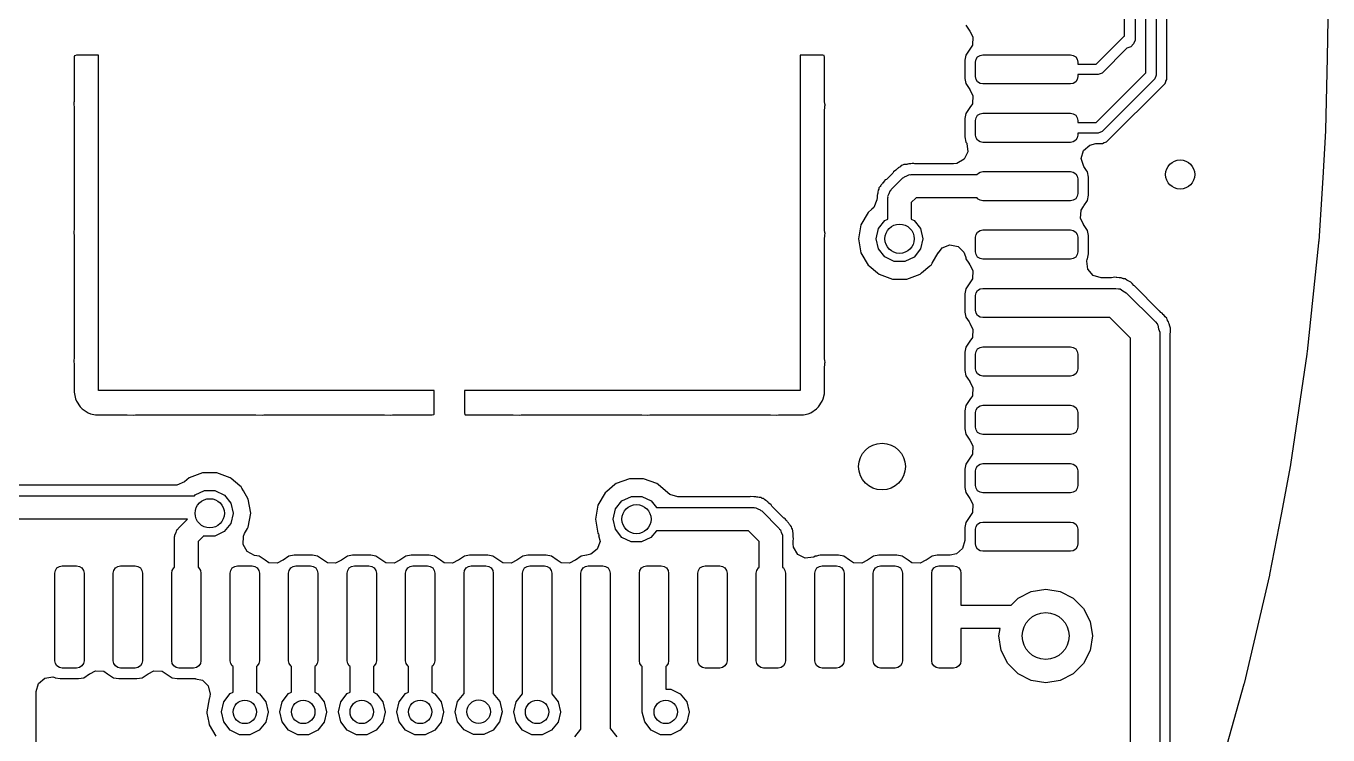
# Model space of a CAD drawing. Extents: x 115.8 to 161.6, y -138.1 to -92.4.
# Drawn here: x 150.43 to 161.56, y -121.4 to -115.33 of the extents above; entities that cross this region are included whole.
import ezdxf

# ---------------------------------------------------------------- set-up
doc = ezdxf.new("R2010")
doc.units = 0
doc.layers.add('BLACK', color=7, linetype='CONTINUOUS')

msp = doc.modelspace()

# ---------------------------------------------------------------- linework, layer by layer
at = {"layer": 'BLACK', "linetype": 'CONTINUOUS'}
for p, q in [((160.095, -108.9), (160.095, -115.75)), ((160.185, -115.786), (160.185, -108.864)), ((160.005, -115.731), (160.005, -108.919)), ((159.825, -115.415), (159.825, -110.039)), ((159.915, -110.02), (159.915, -115.45)), ((158.468, -115.322), (158.491, -115.356)), ((158.491, -115.356), (158.502, -115.373)), ((161.564, -115.268), (161.557, -115.601)), ((158.502, -115.373), (158.501, -115.374)), ((158.501, -115.374), (158.528, -115.423)), ((158.528, -115.423), (158.523, -115.494)), ((159.581, -115.655), (159.818, -115.418)), ((159.818, -115.418), (159.825, -115.415)), ((159.915, -115.45), (159.902, -115.482)), ((150.86, -115.579), (150.845, -115.583)), ((151.05, -115.579), (150.86, -115.579)), ((151.05, -118.45), (151.05, -115.579)), ((157.244, -115.579), (157.05, -115.579)), ((157.05, -115.579), (157.05, -118.45)), ((157.252, -115.581), (157.244, -115.579)), ((157.254, -115.582), (157.252, -115.581)), ((158.468, -115.578), (158.459, -115.622)), ((158.502, -115.527), (158.468, -115.578)), ((158.523, -115.494), (158.502, -115.527)), ((158.502, -115.527), (158.502, -115.527)), ((158.568, -115.593), (158.589, -115.58)), ((158.589, -115.58), (158.612, -115.575)), ((158.612, -115.575), (159.362, -115.575)), ((159.362, -115.575), (159.386, -115.58)), ((159.386, -115.58), (159.407, -115.593)), ((159.844, -115.52), (159.632, -115.732)), ((159.845, -115.52), (159.844, -115.52)), ((159.877, -115.507), (159.845, -115.52)), ((159.902, -115.482), (159.877, -115.507)), ((150.844, -115.585), (150.842, -115.593)), ((150.842, -115.593), (150.842, -115.955)), ((150.845, -115.583), (150.844, -115.585)), ((157.258, -115.597), (157.254, -115.582)), ((157.258, -115.958), (157.258, -115.597)), ((158.459, -115.622), (158.459, -115.778)), ((158.55, -115.637), (158.555, -115.614)), ((158.55, -115.762), (158.55, -115.637)), ((158.555, -115.614), (158.568, -115.593)), ((159.407, -115.593), (159.42, -115.614)), ((159.42, -115.614), (159.425, -115.637)), ((159.425, -115.637), (159.425, -115.655)), ((159.425, -115.655), (159.581, -115.655)), ((161.557, -115.601), (161.544, -116.221)), ((158.459, -115.778), (158.468, -115.822)), ((158.555, -115.786), (158.55, -115.762)), ((158.568, -115.807), (158.555, -115.786)), ((159.42, -115.786), (159.407, -115.807)), ((159.425, -115.762), (159.42, -115.786)), ((159.6, -115.745), (159.425, -115.745)), ((159.425, -115.745), (159.425, -115.762)), ((159.581, -116.155), (160.005, -115.731)), ((159.632, -115.732), (159.6, -115.745)), ((160.082, -115.782), (159.632, -116.232)), ((160.095, -115.75), (160.082, -115.782)), ((160.176, -115.804), (160.177, -115.802)), ((160.177, -115.801), (160.185, -115.786)), ((160.177, -115.802), (160.177, -115.801)), ((158.468, -115.822), (158.502, -115.873)), ((158.502, -115.873), (158.501, -115.874)), ((158.501, -115.874), (158.528, -115.923)), ((158.589, -115.82), (158.568, -115.807)), ((158.612, -115.825), (158.589, -115.82)), ((159.362, -115.825), (158.612, -115.825)), ((159.386, -115.82), (159.362, -115.825)), ((159.407, -115.807), (159.386, -115.82)), ((159.67, -116.321), (160.171, -115.82)), ((160.171, -115.82), (160.176, -115.804)), ((150.839, -115.985), (150.838, -116.003)), ((150.838, -116.003), (150.841, -116.022)), ((150.841, -115.974), (150.839, -115.985)), ((150.842, -115.955), (150.841, -115.974)), ((150.841, -116.022), (150.842, -116.038)), ((157.259, -115.976), (157.258, -115.958)), ((157.262, -115.995), (157.259, -115.976)), ((157.26, -116.028), (157.262, -116.016)), ((157.263, -116.005), (157.262, -115.995)), ((157.262, -116.016), (157.263, -116.006)), ((157.263, -116.006), (157.263, -116.005)), ((158.523, -115.994), (158.502, -116.027)), ((158.528, -115.923), (158.523, -115.994)), ((150.842, -116.038), (150.842, -117.055)), ((157.258, -116.049), (157.26, -116.028)), ((157.258, -117.058), (157.258, -116.049)), ((158.468, -116.078), (158.459, -116.122)), ((158.459, -116.122), (158.459, -116.278)), ((158.502, -116.027), (158.468, -116.078)), ((158.502, -116.027), (158.502, -116.027)), ((158.55, -116.137), (158.555, -116.114)), ((158.55, -116.262), (158.55, -116.137)), ((158.555, -116.114), (158.568, -116.093)), ((158.568, -116.093), (158.589, -116.08)), ((158.589, -116.08), (158.612, -116.075)), ((158.612, -116.075), (159.362, -116.075)), ((159.362, -116.075), (159.386, -116.08)), ((159.386, -116.08), (159.407, -116.093)), ((159.407, -116.093), (159.42, -116.114)), ((159.42, -116.114), (159.425, -116.137)), ((159.425, -116.137), (159.425, -116.155)), ((159.425, -116.155), (159.581, -116.155)), ((159.6, -116.245), (159.425, -116.245)), ((159.425, -116.245), (159.425, -116.262)), ((159.632, -116.232), (159.6, -116.245)), ((161.544, -116.227), (161.519, -116.629)), ((161.544, -116.221), (161.544, -116.227)), ((158.459, -116.278), (158.468, -116.322)), ((158.468, -116.322), (158.475, -116.333)), ((158.475, -116.333), (158.476, -116.335)), ((158.476, -116.335), (158.484, -116.406)), ((158.555, -116.286), (158.55, -116.262)), ((158.568, -116.307), (158.555, -116.286)), ((158.589, -116.32), (158.568, -116.307)), ((158.612, -116.325), (158.589, -116.32)), ((159.362, -116.325), (158.612, -116.325)), ((159.386, -116.32), (159.362, -116.325)), ((159.407, -116.307), (159.386, -116.32)), ((159.42, -116.286), (159.407, -116.307)), ((159.425, -116.262), (159.42, -116.286)), ((159.473, -116.395), (159.526, -116.348)), ((159.526, -116.348), (159.58, -116.335)), ((159.58, -116.335), (159.636, -116.335)), ((159.636, -116.335), (159.651, -116.327)), ((159.651, -116.327), (159.652, -116.327)), ((159.652, -116.327), (159.654, -116.326)), ((159.654, -116.326), (159.67, -116.321)), ((158.452, -116.469), (158.391, -116.506)), ((158.484, -116.406), (158.452, -116.469)), ((159.454, -116.464), (159.473, -116.395)), ((159.476, -116.531), (159.454, -116.464)), ((157.847, -116.578), (157.843, -116.588)), ((157.867, -116.562), (157.847, -116.578)), ((157.873, -116.557), (157.867, -116.562)), ((157.876, -116.555), (157.873, -116.557)), ((157.881, -116.55), (157.876, -116.555)), ((157.887, -116.546), (157.881, -116.55)), ((157.889, -116.544), (157.887, -116.546)), ((157.895, -116.54), (157.889, -116.544)), ((157.904, -116.533), (157.895, -116.54)), ((157.915, -116.524), (157.904, -116.533)), ((157.904, -116.533), (157.904, -116.533)), ((157.926, -116.521), (157.915, -116.524)), ((157.936, -116.515), (157.926, -116.521)), ((157.961, -116.513), (157.936, -116.515)), ((157.968, -116.511), (157.961, -116.513)), ((157.972, -116.511), (157.968, -116.511)), ((157.979, -116.509), (157.972, -116.511)), ((157.986, -116.509), (157.979, -116.509)), ((157.989, -116.509), (157.986, -116.509)), ((157.996, -116.509), (157.989, -116.509)), ((158.008, -116.507), (157.996, -116.509)), ((158.022, -116.506), (158.008, -116.507)), ((158.008, -116.507), (158.008, -116.507)), ((158.032, -116.509), (158.022, -116.506)), ((158.033, -116.509), (158.032, -116.509)), ((158.36, -116.509), (158.033, -116.509)), ((158.391, -116.506), (158.36, -116.509)), ((158.568, -116.593), (158.589, -116.58)), ((158.589, -116.58), (158.612, -116.575)), ((158.612, -116.575), (159.362, -116.575)), ((159.362, -116.575), (159.386, -116.58)), ((159.386, -116.58), (159.407, -116.593)), ((159.5, -116.567), (159.476, -116.531)), ((159.507, -116.578), (159.5, -116.567)), ((159.516, -116.622), (159.507, -116.578)), ((157.744, -116.689), (157.74, -116.695)), ((157.746, -116.686), (157.744, -116.689)), ((157.75, -116.68), (157.746, -116.686)), ((157.755, -116.675), (157.75, -116.68)), ((157.757, -116.673), (157.755, -116.675)), ((157.762, -116.667), (157.757, -116.673)), ((157.769, -116.658), (157.762, -116.667)), ((157.778, -116.647), (157.769, -116.658)), ((157.769, -116.658), (157.769, -116.658)), ((157.788, -116.642), (157.778, -116.647)), ((157.789, -116.642), (157.788, -116.642)), ((157.842, -116.589), (157.789, -116.642)), ((157.829, -116.729), (157.929, -116.629)), ((157.843, -116.588), (157.842, -116.589)), ((157.929, -116.629), (157.936, -116.626)), ((157.936, -116.626), (157.941, -116.619)), ((157.941, -116.619), (157.963, -116.612)), ((157.963, -116.612), (157.984, -116.601)), ((157.984, -116.601), (157.992, -116.602)), ((157.992, -116.602), (158, -116.6)), ((158, -116.6), (158.564, -116.6)), ((158.564, -116.6), (158.568, -116.593)), ((159.407, -116.593), (159.42, -116.614)), ((159.42, -116.614), (159.425, -116.637)), ((159.425, -116.637), (159.425, -116.762)), ((159.516, -116.778), (159.516, -116.622)), ((161.519, -116.629), (161.485, -117.17)), ((157.709, -116.796), (157.706, -116.816)), ((157.711, -116.771), (157.709, -116.778)), ((157.709, -116.778), (157.709, -116.785)), ((157.709, -116.785), (157.709, -116.789)), ((157.709, -116.789), (157.709, -116.796)), ((157.713, -116.761), (157.711, -116.768)), ((157.711, -116.768), (157.711, -116.771)), ((157.714, -116.75), (157.713, -116.761)), ((157.716, -116.735), (157.714, -116.75)), ((157.714, -116.75), (157.714, -116.75)), ((157.722, -116.726), (157.716, -116.735)), ((157.724, -116.715), (157.722, -116.726)), ((157.733, -116.704), (157.724, -116.715)), ((157.74, -116.695), (157.733, -116.704)), ((157.733, -116.704), (157.733, -116.704)), ((157.8, -116.8), (157.802, -116.792)), ((157.8, -116.982), (157.8, -116.8)), ((157.801, -116.784), (157.812, -116.763)), ((157.802, -116.792), (157.801, -116.784)), ((157.812, -116.763), (157.819, -116.741)), ((157.819, -116.741), (157.826, -116.736)), ((157.826, -116.736), (157.829, -116.729)), ((158.041, -116.8), (158, -116.841)), ((158.564, -116.8), (158.041, -116.8)), ((158.568, -116.807), (158.564, -116.8)), ((159.42, -116.786), (159.407, -116.807)), ((159.425, -116.762), (159.42, -116.786)), ((159.507, -116.822), (159.516, -116.778)), ((157.662, -116.898), (157.631, -116.924)), ((157.679, -116.882), (157.662, -116.898)), ((157.706, -116.816), (157.679, -116.882)), ((158, -116.841), (158, -116.982)), ((158.589, -116.82), (158.568, -116.807)), ((158.612, -116.825), (158.589, -116.82)), ((159.362, -116.825), (158.612, -116.825)), ((159.386, -116.82), (159.362, -116.825)), ((159.407, -116.807), (159.386, -116.82)), ((159.447, -116.977), (159.452, -116.906)), ((159.452, -116.906), (159.473, -116.873)), ((159.473, -116.873), (159.476, -116.868)), ((159.473, -116.873), (159.473, -116.873)), ((159.476, -116.868), (159.507, -116.822)), ((157.631, -116.924), (157.57, -117.03)), ((157.72, -117.063), (157.775, -116.993)), ((157.775, -116.993), (157.8, -116.982)), ((158, -116.982), (158.025, -116.994)), ((158.025, -116.994), (158.08, -117.063)), ((159.474, -117.026), (159.447, -116.977)), ((159.473, -117.027), (159.474, -117.026)), ((159.507, -117.078), (159.473, -117.027)), ((150.839, -117.085), (150.838, -117.103)), ((150.838, -117.103), (150.841, -117.122)), ((150.841, -117.074), (150.839, -117.085)), ((150.842, -117.055), (150.841, -117.074)), ((150.841, -117.122), (150.842, -117.138)), ((150.842, -117.138), (150.842, -118.155)), ((157.259, -117.076), (157.258, -117.058)), ((157.258, -117.149), (157.26, -117.128)), ((157.262, -117.095), (157.259, -117.076)), ((157.26, -117.128), (157.262, -117.116)), ((157.263, -117.105), (157.262, -117.095)), ((157.262, -117.116), (157.263, -117.106)), ((157.263, -117.106), (157.263, -117.105)), ((157.57, -117.03), (157.549, -117.15)), ((157.7, -117.15), (157.72, -117.063)), ((158.08, -117.063), (158.1, -117.15)), ((158.55, -117.137), (158.555, -117.114)), ((158.55, -117.262), (158.55, -117.137)), ((158.555, -117.114), (158.568, -117.093)), ((158.568, -117.093), (158.589, -117.08)), ((158.589, -117.08), (158.612, -117.075)), ((158.612, -117.075), (159.362, -117.075)), ((159.362, -117.075), (159.386, -117.08)), ((159.386, -117.08), (159.407, -117.093)), ((159.407, -117.093), (159.42, -117.114)), ((159.42, -117.114), (159.425, -117.137)), ((159.425, -117.137), (159.425, -117.262)), ((159.516, -117.122), (159.507, -117.078)), ((159.516, -117.278), (159.516, -117.122)), ((157.258, -118.158), (157.258, -117.149)), ((157.549, -117.15), (157.57, -117.27)), ((157.72, -117.236), (157.7, -117.15)), ((157.775, -117.306), (157.72, -117.236)), ((158.08, -117.237), (158.024, -117.307)), ((158.1, -117.151), (158.08, -117.237)), ((158.1, -117.15), (158.1, -117.151)), ((158.232, -117.271), (158.265, -117.227)), ((158.265, -117.227), (158.331, -117.202)), ((158.331, -117.202), (158.4, -117.216)), ((158.4, -117.216), (158.451, -117.266)), ((161.484, -117.184), (161.386, -118.116)), ((161.485, -117.17), (161.484, -117.179)), ((161.484, -117.179), (161.484, -117.184)), ((157.57, -117.27), (157.631, -117.376)), ((157.855, -117.345), (157.775, -117.306)), ((157.944, -117.345), (157.855, -117.345)), ((158.024, -117.307), (157.944, -117.345)), ((158.169, -117.376), (158.179, -117.358)), ((158.179, -117.358), (158.23, -117.27)), ((158.23, -117.27), (158.232, -117.271)), ((158.451, -117.266), (158.464, -117.303)), ((158.464, -117.303), (158.466, -117.31)), ((158.466, -117.31), (158.466, -117.31)), ((158.466, -117.31), (158.468, -117.322)), ((158.468, -117.322), (158.492, -117.358)), ((158.492, -117.358), (158.502, -117.373)), ((158.555, -117.286), (158.55, -117.262)), ((158.568, -117.307), (158.555, -117.286)), ((158.589, -117.32), (158.568, -117.307)), ((158.612, -117.325), (158.589, -117.32)), ((159.362, -117.325), (158.612, -117.325)), ((159.386, -117.32), (159.362, -117.325)), ((159.407, -117.307), (159.386, -117.32)), ((159.42, -117.286), (159.407, -117.307)), ((159.425, -117.262), (159.42, -117.286)), ((159.501, -117.341), (159.505, -117.325)), ((159.511, -117.411), (159.501, -117.341)), ((159.505, -117.325), (159.507, -117.322)), ((159.507, -117.322), (159.516, -117.278)), ((157.631, -117.376), (157.64, -117.383)), ((157.64, -117.383), (157.64, -117.383)), ((157.64, -117.383), (157.712, -117.443)), ((157.712, -117.443), (157.725, -117.454)), ((157.725, -117.454), (157.839, -117.495)), ((157.961, -117.495), (158.075, -117.454)), ((158.075, -117.454), (158.088, -117.443)), ((158.088, -117.443), (158.16, -117.383)), ((158.16, -117.383), (158.169, -117.376)), ((158.16, -117.383), (158.16, -117.383)), ((158.502, -117.373), (158.501, -117.374)), ((158.501, -117.374), (158.528, -117.423)), ((158.528, -117.423), (158.523, -117.494)), ((159.557, -117.464), (159.511, -117.411)), ((159.625, -117.484), (159.557, -117.464)), ((157.839, -117.495), (157.961, -117.495)), ((158.468, -117.578), (158.459, -117.622)), ((158.502, -117.527), (158.468, -117.578)), ((158.523, -117.494), (158.502, -117.527)), ((158.502, -117.527), (158.502, -117.527)), ((158.568, -117.593), (158.589, -117.58)), ((158.589, -117.58), (158.612, -117.575)), ((158.612, -117.575), (159.75, -117.575)), ((159.705, -117.484), (159.625, -117.484)), ((159.712, -117.484), (159.705, -117.484)), ((159.726, -117.483), (159.712, -117.484)), ((159.712, -117.484), (159.712, -117.484)), ((159.738, -117.48), (159.726, -117.483)), ((159.752, -117.482), (159.738, -117.48)), ((159.75, -117.575), (159.772, -117.578)), ((159.757, -117.483), (159.752, -117.482)), ((159.752, -117.482), (159.752, -117.482)), ((159.777, -117.484), (159.757, -117.483)), ((159.772, -117.578), (159.777, -117.578)), ((159.796, -117.484), (159.777, -117.484)), ((159.777, -117.578), (159.779, -117.579)), ((159.779, -117.579), (159.786, -117.58)), ((159.786, -117.58), (159.811, -117.597)), ((159.808, -117.49), (159.796, -117.484)), ((159.812, -117.491), (159.808, -117.49)), ((159.816, -117.492), (159.812, -117.491)), ((159.829, -117.494), (159.816, -117.492)), ((159.845, -117.505), (159.829, -117.494)), ((159.862, -117.514), (159.845, -117.505)), ((159.879, -117.522), (159.862, -117.514)), ((159.888, -117.532), (159.879, -117.522)), ((159.904, -117.549), (159.888, -117.532)), ((159.909, -117.554), (159.904, -117.549)), ((160.121, -117.766), (159.909, -117.554)), ((158.459, -117.622), (158.459, -117.778)), ((158.55, -117.637), (158.555, -117.614)), ((158.55, -117.762), (158.55, -117.637)), ((158.555, -117.614), (158.568, -117.593)), ((159.811, -117.597), (159.838, -117.612)), ((159.838, -117.612), (160.088, -117.862)), ((158.459, -117.778), (158.468, -117.822)), ((158.555, -117.786), (158.55, -117.762)), ((158.568, -117.807), (158.555, -117.786)), ((158.589, -117.82), (158.568, -117.807)), ((160.126, -117.77), (160.121, -117.766)), ((160.126, -117.771), (160.126, -117.77)), ((160.136, -117.78), (160.126, -117.771)), ((160.147, -117.786), (160.136, -117.78)), ((160.155, -117.797), (160.147, -117.786)), ((160.159, -117.802), (160.155, -117.797)), ((160.171, -117.817), (160.159, -117.802)), ((158.468, -117.822), (158.494, -117.86)), ((158.494, -117.86), (158.502, -117.873)), ((158.502, -117.873), (158.501, -117.874)), ((158.501, -117.874), (158.528, -117.923)), ((158.612, -117.825), (158.589, -117.82)), ((159.698, -117.825), (158.612, -117.825)), ((159.875, -118.002), (159.698, -117.825)), ((160.088, -117.862), (160.102, -117.879)), ((160.102, -117.879), (160.105, -117.882)), ((160.105, -117.882), (160.106, -117.885)), ((160.106, -117.885), (160.11, -117.89)), ((160.11, -117.89), (160.116, -117.92)), ((160.185, -117.83), (160.171, -117.817)), ((160.19, -117.842), (160.185, -117.83)), ((160.192, -117.846), (160.19, -117.842)), ((160.193, -117.85), (160.192, -117.846)), ((160.201, -117.86), (160.193, -117.85)), ((160.204, -117.873), (160.201, -117.86)), ((160.205, -117.879), (160.204, -117.873)), ((160.211, -117.898), (160.205, -117.879)), ((160.218, -117.916), (160.211, -117.898)), ((160.217, -117.929), (160.218, -117.916)), ((158.502, -118.027), (158.468, -118.078)), ((158.523, -117.994), (158.502, -118.027)), ((158.502, -118.027), (158.502, -118.027)), ((158.528, -117.923), (158.523, -117.994)), ((159.875, -121.748), (159.875, -118.002)), ((160.116, -117.92), (160.125, -117.95)), ((160.125, -117.95), (160.125, -121.8)), ((160.215, -117.959), (160.216, -117.952)), ((160.215, -121.755), (160.215, -117.959)), ((160.216, -117.952), (160.217, -117.929)), ((158.468, -118.078), (158.459, -118.122)), ((158.459, -118.122), (158.459, -118.278)), ((158.55, -118.137), (158.555, -118.114)), ((158.55, -118.262), (158.55, -118.137)), ((158.555, -118.114), (158.568, -118.093)), ((158.568, -118.093), (158.589, -118.08)), ((158.589, -118.08), (158.612, -118.075)), ((158.612, -118.075), (159.362, -118.075)), ((159.362, -118.075), (159.386, -118.08)), ((159.386, -118.08), (159.407, -118.093)), ((159.407, -118.093), (159.42, -118.114)), ((159.42, -118.114), (159.425, -118.137)), ((159.425, -118.137), (159.425, -118.262)), ((161.384, -118.138), (161.244, -119.081)), ((161.386, -118.116), (161.384, -118.132)), ((161.384, -118.132), (161.384, -118.138)), ((150.839, -118.185), (150.838, -118.203)), ((150.838, -118.203), (150.841, -118.222)), ((150.841, -118.174), (150.839, -118.185)), ((150.842, -118.155), (150.841, -118.174)), ((150.841, -118.222), (150.842, -118.238)), ((150.842, -118.238), (150.842, -118.464)), ((157.259, -118.176), (157.258, -118.158)), ((157.258, -118.249), (157.26, -118.228)), ((157.258, -118.464), (157.258, -118.249)), ((157.262, -118.195), (157.259, -118.176)), ((157.26, -118.228), (157.262, -118.216)), ((157.263, -118.205), (157.262, -118.195)), ((157.262, -118.216), (157.263, -118.206)), ((157.263, -118.206), (157.263, -118.205)), ((158.459, -118.278), (158.468, -118.322)), ((158.468, -118.322), (158.482, -118.343)), ((158.482, -118.343), (158.502, -118.373)), ((158.555, -118.286), (158.55, -118.262)), ((158.568, -118.307), (158.555, -118.286)), ((158.589, -118.32), (158.568, -118.307)), ((158.612, -118.325), (158.589, -118.32)), ((159.362, -118.325), (158.612, -118.325)), ((159.386, -118.32), (159.362, -118.325)), ((159.407, -118.307), (159.386, -118.32)), ((159.42, -118.286), (159.407, -118.307)), ((159.425, -118.262), (159.42, -118.286)), ((150.842, -118.464), (150.843, -118.477)), ((153.921, -118.45), (151.05, -118.45)), ((153.921, -118.644), (153.921, -118.45)), ((157.05, -118.45), (154.179, -118.45)), ((154.179, -118.45), (154.179, -118.64)), ((157.257, -118.477), (157.258, -118.464)), ((158.502, -118.373), (158.501, -118.374)), ((158.501, -118.374), (158.528, -118.423)), ((158.528, -118.423), (158.523, -118.494)), ((150.843, -118.477), (150.852, -118.519)), ((150.852, -118.519), (150.861, -118.541)), ((150.861, -118.541), (150.893, -118.59)), ((157.207, -118.59), (157.239, -118.541)), ((157.239, -118.541), (157.248, -118.519)), ((157.248, -118.519), (157.257, -118.477)), ((158.468, -118.578), (158.459, -118.622)), ((158.502, -118.527), (158.468, -118.578)), ((158.523, -118.494), (158.502, -118.527)), ((158.502, -118.527), (158.502, -118.527)), ((158.568, -118.593), (158.589, -118.58)), ((158.589, -118.58), (158.612, -118.575)), ((158.612, -118.575), (159.362, -118.575)), ((159.362, -118.575), (159.386, -118.58)), ((159.386, -118.58), (159.407, -118.593)), ((150.893, -118.59), (150.91, -118.607)), ((150.91, -118.607), (150.959, -118.639)), ((150.959, -118.639), (150.981, -118.648)), ((150.981, -118.648), (151.023, -118.657)), ((151.023, -118.657), (151.036, -118.658)), ((151.036, -118.658), (151.293, -118.658)), ((151.293, -118.658), (151.295, -118.658)), ((151.295, -118.658), (151.348, -118.659)), ((151.348, -118.659), (151.364, -118.658)), ((151.348, -118.659), (151.348, -118.659)), ((151.364, -118.658), (152.393, -118.658)), ((152.393, -118.658), (152.395, -118.658)), ((152.395, -118.658), (152.448, -118.659)), ((152.448, -118.659), (152.464, -118.658)), ((152.448, -118.659), (152.448, -118.659)), ((152.464, -118.658), (153.493, -118.658)), ((153.493, -118.658), (153.495, -118.658)), ((153.495, -118.658), (153.548, -118.659)), ((153.548, -118.659), (153.564, -118.658)), ((153.548, -118.659), (153.548, -118.659)), ((153.564, -118.658), (153.903, -118.658)), ((153.903, -118.658), (153.918, -118.654)), ((153.918, -118.654), (153.919, -118.652)), ((153.919, -118.652), (153.921, -118.644)), ((154.179, -118.64), (154.183, -118.655)), ((154.183, -118.655), (154.185, -118.656)), ((154.185, -118.656), (154.193, -118.658)), ((154.193, -118.658), (154.593, -118.658)), ((154.593, -118.658), (154.595, -118.658)), ((154.595, -118.658), (154.648, -118.659)), ((154.648, -118.659), (154.664, -118.658)), ((154.648, -118.659), (154.648, -118.659)), ((154.664, -118.658), (155.693, -118.658)), ((155.693, -118.658), (155.695, -118.658)), ((155.695, -118.658), (155.748, -118.659)), ((155.748, -118.659), (155.764, -118.658)), ((155.748, -118.659), (155.748, -118.659)), ((155.764, -118.658), (156.793, -118.658)), ((156.793, -118.658), (156.795, -118.658)), ((156.795, -118.658), (156.848, -118.659)), ((156.848, -118.659), (156.864, -118.658)), ((156.848, -118.659), (156.848, -118.659)), ((156.864, -118.658), (157.064, -118.658)), ((157.064, -118.658), (157.077, -118.657)), ((157.077, -118.657), (157.119, -118.648)), ((157.119, -118.648), (157.141, -118.639)), ((157.141, -118.639), (157.19, -118.607)), ((157.19, -118.607), (157.207, -118.59)), ((158.459, -118.622), (158.459, -118.778)), ((158.55, -118.637), (158.555, -118.614)), ((158.55, -118.762), (158.55, -118.637)), ((158.555, -118.614), (158.568, -118.593)), ((159.407, -118.593), (159.42, -118.614)), ((159.42, -118.614), (159.425, -118.637)), ((159.425, -118.637), (159.425, -118.762)), ((158.459, -118.778), (158.468, -118.822)), ((158.555, -118.786), (158.55, -118.762)), ((158.568, -118.807), (158.555, -118.786)), ((158.589, -118.82), (158.568, -118.807)), ((159.407, -118.807), (159.386, -118.82)), ((159.42, -118.786), (159.407, -118.807)), ((159.425, -118.762), (159.42, -118.786)), ((158.468, -118.822), (158.502, -118.873)), ((158.502, -118.873), (158.501, -118.874)), ((158.501, -118.874), (158.528, -118.923)), ((158.612, -118.825), (158.589, -118.82)), ((159.362, -118.825), (158.612, -118.825)), ((159.386, -118.82), (159.362, -118.825)), ((158.502, -119.027), (158.468, -119.078)), ((158.523, -118.994), (158.502, -119.027)), ((158.502, -119.027), (158.502, -119.027)), ((158.528, -118.923), (158.523, -118.994)), ((158.468, -119.078), (158.459, -119.122)), ((158.459, -119.122), (158.459, -119.278)), ((158.55, -119.137), (158.555, -119.114)), ((158.55, -119.262), (158.55, -119.137)), ((158.555, -119.114), (158.568, -119.093)), ((158.568, -119.093), (158.589, -119.08)), ((158.589, -119.08), (158.612, -119.075)), ((158.612, -119.075), (159.362, -119.075)), ((159.362, -119.075), (159.386, -119.08)), ((159.386, -119.08), (159.407, -119.093)), ((159.407, -119.093), (159.42, -119.114)), ((159.42, -119.114), (159.425, -119.137)), ((159.425, -119.137), (159.425, -119.262)), ((161.243, -119.086), (161.163, -119.509)), ((161.244, -119.081), (161.243, -119.086)), ((151.784, -119.23), (151.719, -119.258)), ((151.825, -119.196), (151.784, -119.23)), ((151.939, -119.154), (151.825, -119.196)), ((152.061, -119.154), (151.939, -119.154)), ((152.175, -119.196), (152.061, -119.154)), ((152.184, -119.203), (152.175, -119.196)), ((152.258, -119.265), (152.184, -119.203)), ((152.184, -119.203), (152.184, -119.203)), ((155.466, -119.253), (155.396, -119.312)), ((155.475, -119.246), (155.466, -119.253)), ((155.589, -119.204), (155.475, -119.246)), ((155.711, -119.204), (155.589, -119.204)), ((155.825, -119.246), (155.711, -119.204)), ((155.834, -119.253), (155.825, -119.246)), ((155.919, -119.324), (155.834, -119.253)), ((150.25, -119.35), (151.87, -119.35)), ((151.703, -119.259), (150.283, -119.259)), ((151.719, -119.258), (151.703, -119.259)), ((151.87, -119.35), (151.875, -119.343)), ((151.875, -119.343), (151.956, -119.305)), ((151.956, -119.305), (152.045, -119.305)), ((152.045, -119.305), (152.125, -119.344)), ((152.125, -119.344), (152.18, -119.413)), ((152.269, -119.274), (152.258, -119.265)), ((152.274, -119.284), (152.269, -119.274)), ((152.288, -119.307), (152.274, -119.284)), ((152.274, -119.284), (152.274, -119.284)), ((152.33, -119.38), (152.288, -119.307)), ((155.381, -119.324), (155.32, -119.43)), ((155.396, -119.312), (155.381, -119.324)), ((155.525, -119.393), (155.606, -119.355)), ((155.606, -119.355), (155.695, -119.355)), ((155.695, -119.355), (155.775, -119.394)), ((155.936, -119.339), (155.919, -119.324)), ((155.919, -119.324), (155.919, -119.324)), ((156.004, -119.359), (155.936, -119.339)), ((156.617, -119.359), (156.004, -119.359)), ((156.618, -119.359), (156.617, -119.359)), ((156.628, -119.356), (156.618, -119.359)), ((156.653, -119.359), (156.628, -119.356)), ((156.654, -119.359), (156.653, -119.359)), ((156.661, -119.359), (156.654, -119.359)), ((156.665, -119.359), (156.661, -119.359)), ((156.672, -119.359), (156.665, -119.359)), ((156.679, -119.361), (156.672, -119.359)), ((156.682, -119.361), (156.679, -119.361)), ((156.689, -119.363), (156.682, -119.361)), ((156.7, -119.364), (156.689, -119.363)), ((156.715, -119.366), (156.7, -119.364)), ((156.7, -119.364), (156.7, -119.364)), ((156.724, -119.372), (156.715, -119.366)), ((158.459, -119.278), (158.468, -119.322)), ((158.468, -119.322), (158.502, -119.373)), ((158.555, -119.286), (158.55, -119.262)), ((158.568, -119.307), (158.555, -119.286)), ((158.589, -119.32), (158.568, -119.307)), ((158.612, -119.325), (158.589, -119.32)), ((159.362, -119.325), (158.612, -119.325)), ((159.386, -119.32), (159.362, -119.325)), ((159.407, -119.307), (159.386, -119.32)), ((159.42, -119.286), (159.407, -119.307)), ((159.425, -119.262), (159.42, -119.286)), ((152.18, -119.413), (152.2, -119.5)), ((152.351, -119.5), (152.33, -119.38)), ((155.32, -119.43), (155.299, -119.55)), ((155.45, -119.55), (155.47, -119.463)), ((155.47, -119.463), (155.525, -119.393)), ((155.775, -119.394), (155.82, -119.45)), ((155.82, -119.45), (156.65, -119.45)), ((156.65, -119.45), (156.658, -119.452)), ((156.658, -119.452), (156.666, -119.451)), ((156.666, -119.451), (156.687, -119.462)), ((156.687, -119.462), (156.709, -119.469)), ((156.709, -119.469), (156.714, -119.476)), ((156.714, -119.476), (156.721, -119.479)), ((156.735, -119.374), (156.724, -119.372)), ((156.746, -119.383), (156.735, -119.374)), ((156.755, -119.39), (156.746, -119.383)), ((156.746, -119.383), (156.746, -119.383)), ((156.761, -119.394), (156.755, -119.39)), ((156.764, -119.396), (156.761, -119.394)), ((156.77, -119.4), (156.764, -119.396)), ((156.775, -119.405), (156.77, -119.4)), ((156.777, -119.407), (156.775, -119.405)), ((156.783, -119.412), (156.777, -119.407)), ((156.803, -119.428), (156.783, -119.412)), ((156.808, -119.438), (156.803, -119.428)), ((156.808, -119.439), (156.808, -119.438)), ((156.911, -119.542), (156.808, -119.439)), ((158.502, -119.373), (158.501, -119.374)), ((158.501, -119.374), (158.528, -119.423)), ((158.528, -119.423), (158.523, -119.494)), ((151.809, -119.55), (150.291, -119.55)), ((151.729, -119.629), (151.809, -119.55)), ((152.18, -119.587), (152.124, -119.657)), ((152.2, -119.501), (152.18, -119.587)), ((152.2, -119.5), (152.2, -119.501)), ((152.33, -119.62), (152.351, -119.5)), ((155.299, -119.55), (155.32, -119.67)), ((155.47, -119.636), (155.45, -119.55)), ((156.721, -119.479), (156.871, -119.629)), ((156.912, -119.543), (156.911, -119.542)), ((156.922, -119.547), (156.912, -119.543)), ((156.931, -119.558), (156.922, -119.547)), ((156.938, -119.567), (156.931, -119.558)), ((156.943, -119.573), (156.938, -119.567)), ((156.945, -119.576), (156.943, -119.573)), ((156.95, -119.581), (156.945, -119.576)), ((156.954, -119.587), (156.95, -119.581)), ((156.956, -119.589), (156.954, -119.587)), ((156.96, -119.595), (156.956, -119.589)), ((158.468, -119.578), (158.459, -119.622)), ((158.502, -119.527), (158.468, -119.578)), ((158.523, -119.494), (158.502, -119.527)), ((158.502, -119.527), (158.502, -119.527)), ((158.568, -119.593), (158.589, -119.58)), ((158.589, -119.58), (158.612, -119.575)), ((158.612, -119.575), (159.362, -119.575)), ((159.362, -119.575), (159.386, -119.58)), ((159.386, -119.58), (159.407, -119.593)), ((161.163, -119.509), (161.065, -120.023)), ((151.7, -119.7), (151.702, -119.692)), ((151.7, -119.964), (151.7, -119.7)), ((151.701, -119.684), (151.712, -119.663)), ((151.702, -119.692), (151.701, -119.684)), ((151.712, -119.663), (151.719, -119.641)), ((151.719, -119.641), (151.726, -119.636)), ((151.726, -119.636), (151.729, -119.629)), ((151.949, -119.692), (151.9, -119.741)), ((151.955, -119.695), (151.949, -119.692)), ((152.044, -119.695), (151.955, -119.695)), ((152.124, -119.657), (152.044, -119.695)), ((152.285, -119.766), (152.289, -119.695)), ((152.289, -119.695), (152.298, -119.674)), ((152.298, -119.674), (152.324, -119.63)), ((152.324, -119.63), (152.33, -119.62)), ((155.32, -119.67), (155.326, -119.68)), ((155.326, -119.68), (155.33, -119.69)), ((155.33, -119.69), (155.326, -119.691)), ((155.326, -119.691), (155.338, -119.741)), ((155.525, -119.706), (155.47, -119.636)), ((155.82, -119.65), (155.774, -119.707)), ((156.609, -119.65), (155.82, -119.65)), ((156.7, -119.741), (156.609, -119.65)), ((156.871, -119.629), (156.874, -119.636)), ((156.874, -119.636), (156.881, -119.641)), ((156.881, -119.641), (156.888, -119.663)), ((156.888, -119.663), (156.899, -119.684)), ((156.899, -119.684), (156.898, -119.692)), ((156.898, -119.692), (156.9, -119.7)), ((156.9, -119.7), (156.9, -119.964)), ((156.967, -119.604), (156.96, -119.595)), ((156.976, -119.615), (156.967, -119.604)), ((156.967, -119.604), (156.967, -119.604)), ((156.979, -119.626), (156.976, -119.615)), ((156.985, -119.636), (156.979, -119.626)), ((156.986, -119.65), (156.985, -119.636)), ((156.987, -119.661), (156.986, -119.65)), ((156.986, -119.65), (156.986, -119.65)), ((156.989, -119.668), (156.987, -119.661)), ((156.989, -119.672), (156.989, -119.668)), ((156.99, -119.679), (156.989, -119.672)), ((156.99, -119.686), (156.99, -119.679)), ((156.991, -119.689), (156.99, -119.686)), ((156.991, -119.696), (156.991, -119.689)), ((156.994, -119.722), (156.991, -119.696)), ((158.459, -119.622), (158.459, -119.733)), ((158.55, -119.637), (158.555, -119.614)), ((158.55, -119.762), (158.55, -119.637)), ((158.555, -119.614), (158.568, -119.593)), ((159.407, -119.593), (159.42, -119.614)), ((159.42, -119.614), (159.425, -119.637)), ((159.425, -119.637), (159.425, -119.762)), ((151.9, -119.741), (151.9, -119.964)), ((152.32, -119.828), (152.285, -119.766)), ((155.315, -119.808), (155.259, -119.851)), ((155.338, -119.741), (155.315, -119.808)), ((155.605, -119.745), (155.525, -119.706)), ((155.694, -119.745), (155.605, -119.745)), ((155.774, -119.707), (155.694, -119.745)), ((156.7, -119.964), (156.7, -119.741)), ((156.99, -119.733), (156.991, -119.732)), ((156.99, -119.76), (156.99, -119.733)), ((156.994, -119.791), (156.99, -119.76)), ((156.991, -119.732), (156.994, -119.722)), ((157.031, -119.852), (156.994, -119.791)), ((158.439, -119.802), (158.386, -119.848)), ((158.459, -119.733), (158.439, -119.802)), ((158.555, -119.786), (158.55, -119.762)), ((158.568, -119.807), (158.555, -119.786)), ((158.589, -119.82), (158.568, -119.807)), ((159.407, -119.807), (159.386, -119.82)), ((159.42, -119.786), (159.407, -119.807)), ((159.425, -119.762), (159.42, -119.786)), ((152.383, -119.861), (152.32, -119.828)), ((152.422, -119.868), (152.383, -119.861)), ((152.473, -119.902), (152.422, -119.868)), ((152.506, -119.923), (152.473, -119.902)), ((152.473, -119.902), (152.473, -119.902)), ((152.577, -119.928), (152.506, -119.923)), ((152.626, -119.901), (152.577, -119.928)), ((152.627, -119.902), (152.626, -119.901)), ((152.678, -119.868), (152.627, -119.902)), ((152.722, -119.859), (152.678, -119.868)), ((152.878, -119.859), (152.722, -119.859)), ((152.922, -119.868), (152.878, -119.859)), ((152.973, -119.902), (152.922, -119.868)), ((153.006, -119.923), (152.973, -119.902)), ((152.973, -119.902), (152.973, -119.902)), ((153.077, -119.928), (153.006, -119.923)), ((153.126, -119.901), (153.077, -119.928)), ((153.127, -119.902), (153.126, -119.901)), ((153.178, -119.868), (153.127, -119.902)), ((153.222, -119.859), (153.178, -119.868)), ((153.378, -119.859), (153.222, -119.859)), ((153.422, -119.868), (153.378, -119.859)), ((153.473, -119.902), (153.422, -119.868)), ((153.506, -119.923), (153.473, -119.902)), ((153.473, -119.902), (153.473, -119.902)), ((153.577, -119.928), (153.506, -119.923)), ((153.626, -119.901), (153.577, -119.928)), ((153.627, -119.902), (153.626, -119.901)), ((153.678, -119.868), (153.627, -119.902)), ((153.722, -119.859), (153.678, -119.868)), ((153.878, -119.859), (153.722, -119.859)), ((153.922, -119.868), (153.878, -119.859)), ((153.973, -119.902), (153.922, -119.868)), ((154.006, -119.923), (153.973, -119.902)), ((153.973, -119.902), (153.973, -119.902)), ((154.077, -119.928), (154.006, -119.923)), ((154.126, -119.901), (154.077, -119.928)), ((154.127, -119.902), (154.126, -119.901)), ((154.178, -119.868), (154.127, -119.902)), ((154.222, -119.859), (154.178, -119.868)), ((154.378, -119.859), (154.222, -119.859)), ((154.422, -119.868), (154.378, -119.859)), ((154.473, -119.902), (154.422, -119.868)), ((154.506, -119.923), (154.473, -119.902)), ((154.473, -119.902), (154.473, -119.902)), ((154.577, -119.928), (154.506, -119.923)), ((154.626, -119.901), (154.577, -119.928)), ((154.627, -119.902), (154.626, -119.901)), ((154.678, -119.868), (154.627, -119.902)), ((154.722, -119.859), (154.678, -119.868)), ((154.878, -119.859), (154.722, -119.859)), ((154.922, -119.868), (154.878, -119.859)), ((154.973, -119.902), (154.922, -119.868)), ((155.006, -119.923), (154.973, -119.902)), ((154.973, -119.902), (154.973, -119.902)), ((155.077, -119.928), (155.006, -119.923)), ((155.126, -119.901), (155.077, -119.928)), ((155.127, -119.902), (155.126, -119.901)), ((155.178, -119.868), (155.127, -119.902)), ((155.222, -119.859), (155.178, -119.868)), ((155.226, -119.859), (155.222, -119.859)), ((155.259, -119.851), (155.226, -119.859)), ((157.094, -119.884), (157.031, -119.852)), ((157.165, -119.876), (157.094, -119.884)), ((157.167, -119.875), (157.165, -119.876)), ((157.178, -119.868), (157.167, -119.875)), ((157.19, -119.866), (157.178, -119.868)), ((157.208, -119.862), (157.19, -119.866)), ((157.19, -119.866), (157.19, -119.866)), ((157.222, -119.859), (157.208, -119.862)), ((157.378, -119.859), (157.222, -119.859)), ((157.422, -119.868), (157.378, -119.859)), ((157.473, -119.902), (157.422, -119.868)), ((157.506, -119.923), (157.473, -119.902)), ((157.473, -119.902), (157.473, -119.902)), ((157.577, -119.928), (157.506, -119.923)), ((157.626, -119.901), (157.577, -119.928)), ((157.627, -119.902), (157.626, -119.901)), ((157.678, -119.868), (157.627, -119.902)), ((157.722, -119.859), (157.678, -119.868)), ((157.878, -119.859), (157.722, -119.859)), ((157.922, -119.868), (157.878, -119.859)), ((157.973, -119.902), (157.922, -119.868)), ((158.006, -119.923), (157.973, -119.902)), ((157.973, -119.902), (157.973, -119.902)), ((158.077, -119.928), (158.006, -119.923)), ((158.126, -119.901), (158.077, -119.928)), ((158.127, -119.902), (158.126, -119.901)), ((158.178, -119.868), (158.127, -119.902)), ((158.222, -119.859), (158.178, -119.868)), ((158.333, -119.859), (158.222, -119.859)), ((158.386, -119.848), (158.333, -119.859)), ((158.612, -119.825), (158.589, -119.82)), ((159.362, -119.825), (158.612, -119.825)), ((159.386, -119.82), (159.362, -119.825)), ((150.675, -120.012), (150.68, -119.989)), ((150.675, -120.762), (150.675, -120.012)), ((150.68, -119.989), (150.693, -119.968)), ((150.693, -119.968), (150.714, -119.955)), ((150.714, -119.955), (150.737, -119.95)), ((150.737, -119.95), (150.862, -119.95)), ((150.862, -119.95), (150.886, -119.955)), ((150.886, -119.955), (150.907, -119.968)), ((150.907, -119.968), (150.92, -119.989)), ((150.92, -119.989), (150.925, -120.012)), ((150.925, -120.012), (150.925, -120.762)), ((151.175, -120.012), (151.18, -119.989)), ((151.175, -120.762), (151.175, -120.012)), ((151.18, -119.989), (151.193, -119.968)), ((151.193, -119.968), (151.214, -119.955)), ((151.214, -119.955), (151.237, -119.95)), ((151.237, -119.95), (151.362, -119.95)), ((151.362, -119.95), (151.386, -119.955)), ((151.386, -119.955), (151.407, -119.968)), ((151.407, -119.968), (151.42, -119.989)), ((151.42, -119.989), (151.425, -120.012)), ((151.425, -120.012), (151.425, -120.762)), ((151.675, -120.012), (151.68, -119.989)), ((151.675, -120.762), (151.675, -120.012)), ((151.68, -119.989), (151.693, -119.968)), ((151.693, -119.968), (151.7, -119.964)), ((151.9, -119.964), (151.907, -119.968)), ((151.907, -119.968), (151.92, -119.989)), ((151.92, -119.989), (151.925, -120.012)), ((151.925, -120.012), (151.925, -120.762)), ((152.175, -120.012), (152.18, -119.989)), ((152.175, -120.762), (152.175, -120.012)), ((152.18, -119.989), (152.193, -119.968)), ((152.193, -119.968), (152.214, -119.955)), ((152.214, -119.955), (152.237, -119.95)), ((152.237, -119.95), (152.362, -119.95)), ((152.362, -119.95), (152.386, -119.955)), ((152.386, -119.955), (152.407, -119.968)), ((152.407, -119.968), (152.42, -119.989)), ((152.42, -119.989), (152.425, -120.012)), ((152.425, -120.012), (152.425, -120.762)), ((152.675, -120.012), (152.68, -119.989)), ((152.675, -120.762), (152.675, -120.012)), ((152.68, -119.989), (152.693, -119.968)), ((152.693, -119.968), (152.714, -119.955)), ((152.714, -119.955), (152.737, -119.95)), ((152.737, -119.95), (152.862, -119.95)), ((152.862, -119.95), (152.886, -119.955)), ((152.886, -119.955), (152.907, -119.968)), ((152.907, -119.968), (152.92, -119.989)), ((152.92, -119.989), (152.925, -120.012)), ((152.925, -120.012), (152.925, -120.762)), ((153.175, -120.012), (153.18, -119.989)), ((153.175, -120.762), (153.175, -120.012)), ((153.18, -119.989), (153.193, -119.968)), ((153.193, -119.968), (153.214, -119.955)), ((153.214, -119.955), (153.237, -119.95)), ((153.237, -119.95), (153.362, -119.95)), ((153.362, -119.95), (153.386, -119.955)), ((153.386, -119.955), (153.407, -119.968)), ((153.407, -119.968), (153.42, -119.989)), ((153.42, -119.989), (153.425, -120.012)), ((153.425, -120.012), (153.425, -120.762)), ((153.675, -120.012), (153.68, -119.989)), ((153.675, -120.762), (153.675, -120.012)), ((153.68, -119.989), (153.693, -119.968)), ((153.693, -119.968), (153.714, -119.955)), ((153.714, -119.955), (153.737, -119.95)), ((153.737, -119.95), (153.862, -119.95)), ((153.862, -119.95), (153.886, -119.955)), ((153.886, -119.955), (153.907, -119.968)), ((153.907, -119.968), (153.92, -119.989)), ((153.92, -119.989), (153.925, -120.012)), ((153.925, -120.012), (153.925, -120.762)), ((154.175, -120.012), (154.18, -119.989)), ((154.175, -121.042), (154.175, -120.012)), ((154.18, -119.989), (154.193, -119.968)), ((154.193, -119.968), (154.214, -119.955)), ((154.214, -119.955), (154.237, -119.95)), ((154.237, -119.95), (154.362, -119.95)), ((154.362, -119.95), (154.386, -119.955)), ((154.386, -119.955), (154.407, -119.968)), ((154.407, -119.968), (154.42, -119.989)), ((154.42, -119.989), (154.425, -120.012)), ((154.425, -120.012), (154.425, -121.043)), ((154.675, -120.012), (154.68, -119.989)), ((154.675, -121.044), (154.675, -120.012)), ((154.68, -119.989), (154.693, -119.968)), ((154.693, -119.968), (154.714, -119.955)), ((154.714, -119.955), (154.737, -119.95)), ((154.737, -119.95), (154.862, -119.95)), ((154.862, -119.95), (154.886, -119.955)), ((154.886, -119.955), (154.907, -119.968)), ((154.907, -119.968), (154.92, -119.989)), ((154.92, -119.989), (154.925, -120.012)), ((154.925, -120.012), (154.925, -121.044)), ((155.175, -120.012), (155.18, -119.989)), ((155.175, -121.347), (155.175, -120.012)), ((155.18, -119.989), (155.193, -119.968)), ((155.193, -119.968), (155.214, -119.955)), ((155.214, -119.955), (155.237, -119.95)), ((155.237, -119.95), (155.362, -119.95)), ((155.362, -119.95), (155.386, -119.955)), ((155.386, -119.955), (155.407, -119.968)), ((155.407, -119.968), (155.42, -119.989)), ((155.42, -119.989), (155.425, -120.012)), ((155.425, -120.012), (155.425, -121.343)), ((155.675, -120.012), (155.68, -119.989)), ((155.675, -120.762), (155.675, -120.012)), ((155.68, -119.989), (155.693, -119.968)), ((155.693, -119.968), (155.714, -119.955)), ((155.714, -119.955), (155.737, -119.95)), ((155.737, -119.95), (155.862, -119.95)), ((155.862, -119.95), (155.886, -119.955)), ((155.886, -119.955), (155.907, -119.968)), ((155.907, -119.968), (155.92, -119.989)), ((155.92, -119.989), (155.925, -120.012)), ((155.925, -120.012), (155.925, -120.762)), ((156.175, -120.012), (156.18, -119.989)), ((156.175, -120.762), (156.175, -120.012)), ((156.18, -119.989), (156.193, -119.968)), ((156.193, -119.968), (156.214, -119.955)), ((156.214, -119.955), (156.237, -119.95)), ((156.237, -119.95), (156.362, -119.95)), ((156.362, -119.95), (156.386, -119.955)), ((156.386, -119.955), (156.407, -119.968)), ((156.407, -119.968), (156.42, -119.989)), ((156.42, -119.989), (156.425, -120.012)), ((156.425, -120.012), (156.425, -120.762)), ((156.675, -120.012), (156.68, -119.989)), ((156.675, -120.762), (156.675, -120.012)), ((156.68, -119.989), (156.693, -119.968)), ((156.693, -119.968), (156.7, -119.964)), ((156.9, -119.964), (156.907, -119.968)), ((156.907, -119.968), (156.92, -119.989)), ((156.92, -119.989), (156.925, -120.012)), ((156.925, -120.012), (156.925, -120.762)), ((157.175, -120.012), (157.18, -119.989)), ((157.175, -120.762), (157.175, -120.012)), ((157.18, -119.989), (157.193, -119.968)), ((157.193, -119.968), (157.214, -119.955)), ((157.214, -119.955), (157.237, -119.95)), ((157.237, -119.95), (157.362, -119.95)), ((157.362, -119.95), (157.386, -119.955)), ((157.386, -119.955), (157.407, -119.968)), ((157.407, -119.968), (157.42, -119.989)), ((157.42, -119.989), (157.425, -120.012)), ((157.425, -120.012), (157.425, -120.762)), ((157.675, -120.012), (157.68, -119.989)), ((157.675, -120.762), (157.675, -120.012)), ((157.68, -119.989), (157.693, -119.968)), ((157.693, -119.968), (157.714, -119.955)), ((157.714, -119.955), (157.737, -119.95)), ((157.737, -119.95), (157.862, -119.95)), ((157.862, -119.95), (157.886, -119.955)), ((157.886, -119.955), (157.907, -119.968)), ((157.907, -119.968), (157.92, -119.989)), ((157.92, -119.989), (157.925, -120.012)), ((157.925, -120.012), (157.925, -120.762)), ((158.175, -120.012), (158.18, -119.989)), ((158.175, -120.762), (158.175, -120.012)), ((158.18, -119.989), (158.193, -119.968)), ((158.193, -119.968), (158.214, -119.955)), ((158.214, -119.955), (158.237, -119.95)), ((158.237, -119.95), (158.362, -119.95)), ((158.362, -119.95), (158.386, -119.955)), ((158.386, -119.955), (158.407, -119.968)), ((158.407, -119.968), (158.42, -119.989)), ((158.42, -119.989), (158.425, -120.012)), ((158.425, -120.012), (158.425, -120.287)), ((161.063, -120.029), (160.846, -120.957)), ((161.065, -120.023), (161.063, -120.029)), ((158.854, -120.287), (158.915, -120.226)), ((158.915, -120.226), (159.026, -120.17)), ((159.026, -120.17), (159.15, -120.15)), ((159.15, -120.15), (159.274, -120.17)), ((159.274, -120.17), (159.385, -120.226)), ((159.385, -120.226), (159.474, -120.315)), ((158.425, -120.287), (158.854, -120.287)), ((159.474, -120.315), (159.53, -120.426)), ((159.53, -120.426), (159.55, -120.55)), ((158.76, -120.487), (158.425, -120.487)), ((158.425, -120.487), (158.425, -120.762)), ((158.75, -120.55), (158.76, -120.487)), ((158.77, -120.674), (158.75, -120.55)), ((159.55, -120.55), (159.53, -120.674)), ((158.826, -120.785), (158.77, -120.674)), ((159.53, -120.674), (159.474, -120.785)), ((150.68, -120.786), (150.675, -120.762)), ((150.693, -120.807), (150.68, -120.786)), ((150.714, -120.82), (150.693, -120.807)), ((150.907, -120.807), (150.886, -120.82)), ((150.92, -120.786), (150.907, -120.807)), ((150.925, -120.762), (150.92, -120.786)), ((151.18, -120.786), (151.175, -120.762)), ((151.193, -120.807), (151.18, -120.786)), ((151.214, -120.82), (151.193, -120.807)), ((151.407, -120.807), (151.386, -120.82)), ((151.42, -120.786), (151.407, -120.807)), ((151.425, -120.762), (151.42, -120.786)), ((151.68, -120.786), (151.675, -120.762)), ((151.693, -120.807), (151.68, -120.786)), ((151.714, -120.82), (151.693, -120.807)), ((151.907, -120.807), (151.886, -120.82)), ((151.92, -120.786), (151.907, -120.807)), ((151.925, -120.762), (151.92, -120.786)), ((152.18, -120.786), (152.175, -120.762)), ((152.193, -120.807), (152.18, -120.786)), ((152.2, -120.811), (152.193, -120.807)), ((152.2, -121.032), (152.2, -120.811)), ((152.407, -120.807), (152.4, -120.811)), ((152.4, -120.811), (152.4, -121.032)), ((152.42, -120.786), (152.407, -120.807)), ((152.425, -120.762), (152.42, -120.786)), ((152.68, -120.786), (152.675, -120.762)), ((152.693, -120.807), (152.68, -120.786)), ((152.7, -120.811), (152.693, -120.807)), ((152.7, -121.032), (152.7, -120.811)), ((152.907, -120.807), (152.9, -120.811)), ((152.9, -120.811), (152.9, -121.032)), ((152.92, -120.786), (152.907, -120.807)), ((152.925, -120.762), (152.92, -120.786)), ((153.18, -120.786), (153.175, -120.762)), ((153.193, -120.807), (153.18, -120.786)), ((153.2, -120.811), (153.193, -120.807)), ((153.2, -121.032), (153.2, -120.811)), ((153.407, -120.807), (153.4, -120.811)), ((153.4, -120.811), (153.4, -121.032)), ((153.42, -120.786), (153.407, -120.807)), ((153.425, -120.762), (153.42, -120.786)), ((153.68, -120.786), (153.675, -120.762)), ((153.693, -120.807), (153.68, -120.786)), ((153.7, -120.811), (153.693, -120.807)), ((153.7, -121.032), (153.7, -120.811)), ((153.907, -120.807), (153.9, -120.811)), ((153.9, -120.811), (153.9, -121.032)), ((153.92, -120.786), (153.907, -120.807)), ((153.925, -120.762), (153.92, -120.786)), ((155.68, -120.786), (155.675, -120.762)), ((155.693, -120.807), (155.68, -120.786)), ((155.7, -120.811), (155.693, -120.807)), ((155.7, -121.2), (155.7, -120.811)), ((155.907, -120.807), (155.9, -120.811)), ((155.9, -120.811), (155.9, -121.005)), ((155.92, -120.786), (155.907, -120.807)), ((155.925, -120.762), (155.92, -120.786)), ((156.18, -120.786), (156.175, -120.762)), ((156.193, -120.807), (156.18, -120.786)), ((156.214, -120.82), (156.193, -120.807)), ((156.407, -120.807), (156.386, -120.82)), ((156.42, -120.786), (156.407, -120.807)), ((156.425, -120.762), (156.42, -120.786)), ((156.68, -120.786), (156.675, -120.762)), ((156.693, -120.807), (156.68, -120.786)), ((156.714, -120.82), (156.693, -120.807)), ((156.907, -120.807), (156.886, -120.82)), ((156.92, -120.786), (156.907, -120.807)), ((156.925, -120.762), (156.92, -120.786)), ((157.18, -120.786), (157.175, -120.762)), ((157.193, -120.807), (157.18, -120.786)), ((157.214, -120.82), (157.193, -120.807)), ((157.407, -120.807), (157.386, -120.82)), ((157.42, -120.786), (157.407, -120.807)), ((157.425, -120.762), (157.42, -120.786)), ((157.68, -120.786), (157.675, -120.762)), ((157.693, -120.807), (157.68, -120.786)), ((157.714, -120.82), (157.693, -120.807)), ((157.907, -120.807), (157.886, -120.82)), ((157.92, -120.786), (157.907, -120.807)), ((157.925, -120.762), (157.92, -120.786)), ((158.18, -120.786), (158.175, -120.762)), ((158.193, -120.807), (158.18, -120.786)), ((158.214, -120.82), (158.193, -120.807)), ((158.407, -120.807), (158.386, -120.82)), ((158.42, -120.786), (158.407, -120.807)), ((158.425, -120.762), (158.42, -120.786)), ((158.915, -120.874), (158.826, -120.785)), ((159.474, -120.785), (159.385, -120.874)), ((150.536, -120.957), (150.589, -120.911)), ((150.589, -120.911), (150.659, -120.901)), ((150.659, -120.901), (150.675, -120.905)), ((150.675, -120.905), (150.678, -120.907)), ((150.678, -120.907), (150.722, -120.915)), ((150.737, -120.825), (150.714, -120.82)), ((150.722, -120.915), (150.878, -120.915)), ((150.862, -120.825), (150.737, -120.825)), ((150.886, -120.82), (150.862, -120.825)), ((150.878, -120.915), (150.922, -120.907)), ((150.922, -120.907), (150.973, -120.873)), ((150.973, -120.873), (150.974, -120.874)), ((150.974, -120.874), (151.023, -120.847)), ((151.023, -120.847), (151.094, -120.852)), ((151.094, -120.852), (151.127, -120.873)), ((151.127, -120.873), (151.127, -120.873)), ((151.127, -120.873), (151.178, -120.907)), ((151.178, -120.907), (151.222, -120.915)), ((151.237, -120.825), (151.214, -120.82)), ((151.222, -120.915), (151.378, -120.915)), ((151.362, -120.825), (151.237, -120.825)), ((151.386, -120.82), (151.362, -120.825)), ((151.378, -120.915), (151.422, -120.907)), ((151.422, -120.907), (151.473, -120.873)), ((151.473, -120.873), (151.474, -120.874)), ((151.474, -120.874), (151.523, -120.847)), ((151.523, -120.847), (151.594, -120.852)), ((151.594, -120.852), (151.627, -120.873)), ((151.627, -120.873), (151.627, -120.873)), ((151.627, -120.873), (151.678, -120.907)), ((151.678, -120.907), (151.722, -120.915)), ((151.737, -120.825), (151.714, -120.82)), ((151.722, -120.915), (151.878, -120.915)), ((151.862, -120.825), (151.737, -120.825)), ((151.886, -120.82), (151.862, -120.825)), ((151.878, -120.915), (151.878, -120.918)), ((151.878, -120.918), (151.937, -120.929)), ((156.237, -120.825), (156.214, -120.82)), ((156.362, -120.825), (156.237, -120.825)), ((156.386, -120.82), (156.362, -120.825)), ((156.737, -120.825), (156.714, -120.82)), ((156.862, -120.825), (156.737, -120.825)), ((156.886, -120.82), (156.862, -120.825)), ((157.237, -120.825), (157.214, -120.82)), ((157.362, -120.825), (157.237, -120.825)), ((157.386, -120.82), (157.362, -120.825)), ((157.737, -120.825), (157.714, -120.82)), ((157.862, -120.825), (157.737, -120.825)), ((157.886, -120.82), (157.862, -120.825)), ((158.237, -120.825), (158.214, -120.82)), ((158.362, -120.825), (158.237, -120.825)), ((158.386, -120.82), (158.362, -120.825)), ((159.026, -120.93), (158.915, -120.874)), ((159.385, -120.874), (159.274, -120.93)), ((150.516, -121.025), (150.536, -120.957)), ((150.516, -121.955), (150.516, -121.025)), ((151.937, -120.929), (151.988, -120.978)), ((151.988, -120.978), (152.005, -121.047)), ((152.175, -121.043), (152.2, -121.032)), ((152.4, -121.032), (152.425, -121.044)), ((152.675, -121.043), (152.7, -121.032)), ((152.9, -121.032), (152.925, -121.044)), ((153.175, -121.043), (153.2, -121.032)), ((153.4, -121.032), (153.425, -121.044)), ((153.675, -121.043), (153.7, -121.032)), ((153.9, -121.032), (153.925, -121.044)), ((155.9, -121.005), (155.945, -121.005)), ((155.945, -121.005), (156.025, -121.044)), ((159.15, -120.95), (159.026, -120.93)), ((159.274, -120.93), (159.15, -120.95)), ((160.844, -120.962), (160.588, -121.881)), ((160.846, -120.957), (160.844, -120.962)), ((151.994, -121.089), (151.975, -121.2)), ((151.998, -121.081), (151.994, -121.089)), ((152.005, -121.047), (151.998, -121.081)), ((152.1, -121.2), (152.12, -121.113)), ((152.12, -121.113), (152.175, -121.043)), ((152.425, -121.044), (152.48, -121.113)), ((152.48, -121.113), (152.5, -121.2)), ((152.6, -121.2), (152.62, -121.113)), ((152.62, -121.113), (152.675, -121.043)), ((152.925, -121.044), (152.98, -121.113)), ((152.98, -121.113), (153, -121.2)), ((153.1, -121.2), (153.12, -121.113)), ((153.12, -121.113), (153.175, -121.043)), ((153.425, -121.044), (153.48, -121.113)), ((153.48, -121.113), (153.5, -121.2)), ((153.6, -121.2), (153.62, -121.113)), ((153.62, -121.113), (153.675, -121.043)), ((153.925, -121.044), (153.98, -121.113)), ((153.98, -121.113), (154, -121.2)), ((154.1, -121.198), (154.12, -121.111)), ((154.12, -121.111), (154.175, -121.042)), ((154.425, -121.043), (154.48, -121.112)), ((154.48, -121.112), (154.5, -121.198)), ((154.6, -121.2), (154.62, -121.113)), ((154.62, -121.113), (154.675, -121.044)), ((154.925, -121.044), (154.98, -121.113)), ((154.98, -121.113), (155, -121.2)), ((156.025, -121.044), (156.08, -121.113)), ((156.08, -121.113), (156.1, -121.2)), ((151.975, -121.2), (151.976, -121.211)), ((151.976, -121.211), (151.991, -121.291)), ((152.12, -121.286), (152.1, -121.2)), ((152.5, -121.201), (152.48, -121.287)), ((152.5, -121.2), (152.5, -121.201)), ((152.62, -121.286), (152.6, -121.2)), ((153, -121.201), (152.98, -121.287)), ((153, -121.2), (153, -121.201)), ((153.12, -121.286), (153.1, -121.2)), ((153.5, -121.201), (153.48, -121.287)), ((153.5, -121.2), (153.5, -121.201)), ((153.62, -121.286), (153.6, -121.2)), ((154, -121.201), (153.98, -121.287)), ((154, -121.2), (154, -121.201)), ((154.119, -121.285), (154.1, -121.198)), ((154.5, -121.199), (154.479, -121.286)), ((154.5, -121.198), (154.5, -121.199)), ((154.62, -121.286), (154.6, -121.2)), ((155, -121.201), (154.98, -121.287)), ((155, -121.2), (155, -121.201)), ((155.7, -121.201), (155.7, -121.2)), ((155.72, -121.286), (155.7, -121.201)), ((156.1, -121.201), (156.08, -121.287)), ((156.1, -121.2), (156.1, -121.201)), ((151.991, -121.291), (151.994, -121.311)), ((151.994, -121.311), (152.051, -121.409)), ((152.175, -121.356), (152.12, -121.286)), ((152.255, -121.395), (152.175, -121.356)), ((152.424, -121.357), (152.344, -121.395)), ((152.48, -121.287), (152.424, -121.357)), ((152.675, -121.356), (152.62, -121.286)), ((152.755, -121.395), (152.675, -121.356)), ((152.924, -121.357), (152.844, -121.395)), ((152.98, -121.287), (152.924, -121.357)), ((153.175, -121.356), (153.12, -121.286)), ((153.255, -121.395), (153.175, -121.356)), ((153.424, -121.357), (153.344, -121.395)), ((153.48, -121.287), (153.424, -121.357)), ((153.675, -121.356), (153.62, -121.286)), ((153.755, -121.395), (153.675, -121.356)), ((153.924, -121.357), (153.844, -121.395)), ((153.98, -121.287), (153.924, -121.357)), ((154.175, -121.354), (154.119, -121.285)), ((154.255, -121.393), (154.175, -121.354)), ((154.424, -121.355), (154.344, -121.393)), ((154.479, -121.286), (154.424, -121.355)), ((154.675, -121.356), (154.62, -121.286)), ((154.755, -121.395), (154.675, -121.356)), ((154.924, -121.357), (154.844, -121.395)), ((154.98, -121.287), (154.924, -121.357)), ((155.122, -121.413), (155.175, -121.347)), ((155.425, -121.343), (155.427, -121.344)), ((155.427, -121.344), (155.483, -121.413)), ((155.775, -121.356), (155.72, -121.286)), ((155.855, -121.395), (155.775, -121.356)), ((156.024, -121.357), (155.944, -121.395)), ((156.08, -121.287), (156.024, -121.357)), ((152.344, -121.395), (152.255, -121.395)), ((152.844, -121.395), (152.755, -121.395)), ((153.344, -121.395), (153.255, -121.395)), ((153.844, -121.395), (153.755, -121.395)), ((154.344, -121.393), (154.255, -121.393)), ((154.844, -121.395), (154.755, -121.395)), ((155.944, -121.395), (155.855, -121.395))]:
    msp.add_line(p, q, dxfattribs=at)
at = {"layer": 'BLACK'}
for centre, radius in [((160.3, -116.6), 0.125), ((157.9, -117.15), 0.125), ((157.75, -119.1), 0.2), ((152, -119.5), 0.125), ((155.65, -119.55), 0.125), ((159.15, -120.55), 0.2), ((152.3, -121.2), 0.1), ((152.8, -121.2), 0.1), ((153.3, -121.2), 0.1), ((153.8, -121.2), 0.1), ((154.3, -121.198), 0.1), ((154.8, -121.2), 0.1), ((155.9, -121.2), 0.1)]:
    msp.add_circle(centre, radius, dxfattribs=at)

doc.saveas('drawing.dxf')
